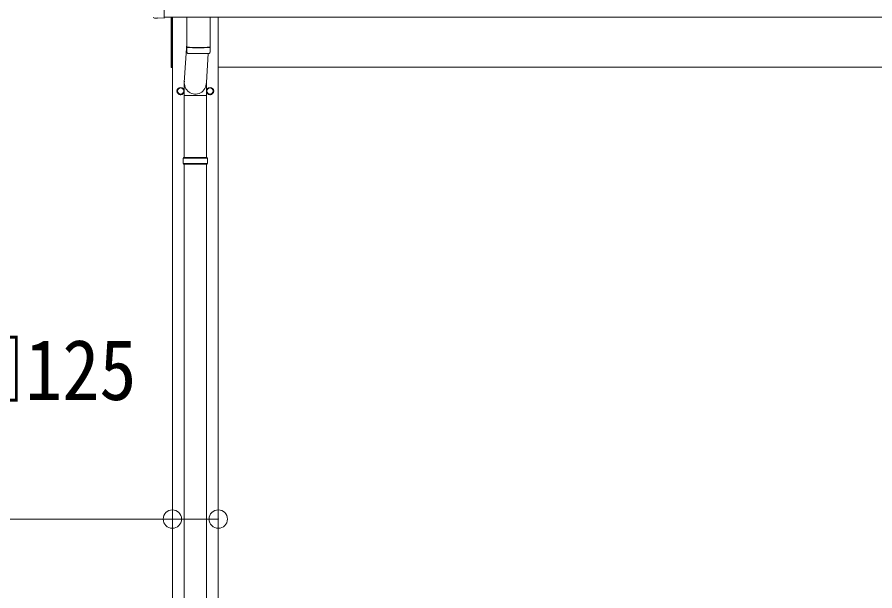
# Model space of a CAD drawing. Units: millimetres at full size, sheet at 1:50; details may follow other scales. Extents: x -14053 to 14053, y -9700 to 9700.
# Drawn here: x -9226 to -6890, y -4096 to -2533 of the extents above; entities that cross this region are included whole.
import ezdxf
from ezdxf.enums import TextEntityAlignment as Align

# ---------------------------------------------------------------- set-up
doc = ezdxf.new("R2010")
doc.units = ezdxf.units.MM
doc.header["$LTSCALE"] = 50
doc.header["$PDMODE"] = 32
doc.header["$PDSIZE"] = 50
for name, color, linetype, lineweight in [('0-1_Defpoints', 4, 'Continuous', 9), ('0-2_TEXT1', 7, 'Continuous', 9), ('0-6_PARTS1', 6, 'Continuous', 9)]:
    doc.layers.add(name, color=color, linetype=linetype, lineweight=lineweight)
doc.styles.add('ＭＳ ゴシック', font='')
doc.styles.get('ＭＳ ゴシック').set_extended_font_data('MS Gothic')

msp = doc.modelspace()

# ---------------------------------------------------------------- linework, layer by layer
at = {"layer": '0-1_Defpoints'}
for p, q in [((-8845.27, -2536.6), (-8852.19, -2536.24)), ((-8825.64, -2533.58), (-2826.64, -2533.58)), ((-8825.64, -2535.6), (-8825.64, -2536.6)), ((-8806.64, -2670.3), (-8806.64, -2533.58)), ((-8804.64, -2533.58), (-8804.64, -2670.3)), ((-8803.64, -2533.58), (-8803.64, -6169.8)), ((-8678.64, -6169.8), (-8678.64, -2533.58)), ((-8804.64, -2670.3), (-8806.64, -2670.3)), ((-8804.64, -2669.8), (-8803.64, -2669.8)), ((-2866.64, -2669.8), (-8678.64, -2669.8)), ((-8772.54, -2734.55), (-8772.64, -2734.55)), ((-8772.54, -2735.05), (-8772.64, -2735.05)), ((-8709.74, -2734.55), (-8709.64, -2734.55)), ((-8709.74, -2735.05), (-8709.64, -2735.05))]:
    msp.add_line(p, q, dxfattribs=at)
for points in [[(-8857.21, -2339.4), (-8825.64, -2337.75), (-8825.64, -2535.6)], [(-8844.53, -2536.33), (-8843.86, -2535.7), (-8825.64, -2536.61)]]:
    msp.add_lwpolyline(points, dxfattribs=at)
for points in [[(-8781.14, -2724.98), (-8789.64, -2729.89), (-8789.64, -2739.7), (-8781.14, -2744.61), (-8772.64, -2739.7), (-8772.64, -2729.89)], [(-8701.14, -2724.98), (-8692.64, -2729.89), (-8692.64, -2739.7), (-8701.14, -2744.61), (-8709.64, -2739.7), (-8709.64, -2729.89)]]:
    msp.add_lwpolyline(points, close=True, dxfattribs=at)
for centre, radius in [((-8781.14, -2734.8), 10), ((-8781.14, -2734.8), 8.5), ((-8701.14, -2734.8), 10), ((-8701.14, -2734.8), 8.5)]:
    msp.add_circle(centre, radius, dxfattribs=at)
for centre, start, end in [((-8781.14, -2734.8), 111.25399, 128.74601), ((-8781.14, -2734.8), 51.25399, 68.74601), ((-8701.14, -2734.8), 111.25399, 128.74601), ((-8701.14, -2734.8), 51.25399, 68.74601), ((-8781.14, -2734.8), 171.25399, 188.74601), ((-8781.14, -2734.8), 231.25399, 248.74601), ((-8781.14, -2734.8), 291.25399, 308.74601), ((-8781.14, -2734.8), 1.66581, 8.74601), ((-8781.14, -2734.8), 351.25399, 358.33419), ((-8701.14, -2734.8), 171.25399, 178.33419), ((-8701.14, -2734.8), 181.66581, 188.74601), ((-8701.14, -2734.8), 231.25399, 248.74601), ((-8701.14, -2734.8), 291.25399, 308.74601), ((-8701.14, -2734.8), 351.25399, 8.74601)]:
    msp.add_arc(centre, 8.6, start, end, dxfattribs=at)
for centre, major_axis, start_param, end_param in [((-8852.03, -2533.24), (-2.18, -2.07), 5.5252311, 7.0411395), ((-8845.22, -2535.6), (-0.727, -0.69), 0.7579542, 1.5707963)]:
    msp.add_ellipse(centre, major_axis=major_axis, ratio=0.9974, start_param=start_param, end_param=end_param, dxfattribs=at)
at = {"layer": '0-2_TEXT1'}
for p, q in [((-8764.64, -2533.58), (-8764.64, -2614.95)), ((-8700.64, -2533.58), (-8700.64, -2614.95)), ((-8764.64, -2605.37), (-8771.2, -2711.84)), ((-8764.44, -2628.93), (-8764.67, -2615.95)), ((-8760.16, -2615.23), (-8760.15, -2616.23)), ((-8705.11, -2615.23), (-8705.13, -2616.23)), ((-8700.61, -2615.95), (-8700.84, -2628.93)), ((-8706.18, -2632.22), (-8711.08, -2711.84)), ((-8771.29, -2746.5), (-8771.29, -2711.84)), ((-8710.99, -2746.5), (-8710.99, -2711.84)), ((-8771.29, -2746.5), (-8741.14, -2746.5)), ((-8771.14, -2746.5), (-8771.14, -2915.8)), ((-8710.99, -2746.5), (-8741.14, -2746.5)), ((-8711.14, -2746.5), (-8711.14, -2915.8)), ((-8708.14, -2917.8), (-8774.14, -2917.8)), ((-8709.14, -2915.8), (-8773.14, -2915.8)), ((-8773.14, -2915.8), (-8773.14, -2917.8)), ((-8709.14, -2915.8), (-8709.14, -2917.8)), ((-8708.14, -2931.8), (-8774.14, -2931.8)), ((-8773.14, -2933.8), (-8773.14, -2931.8)), ((-8709.14, -2933.8), (-8773.14, -2933.8)), ((-8771.14, -2933.8), (-8771.14, -4188.3)), ((-8711.14, -2933.8), (-8711.14, -4188.3)), ((-8709.14, -2933.8), (-8709.14, -2931.8))]:
    msp.add_line(p, q, dxfattribs=at)
for centre, radius, start, end in [((-8732.64, -2135.22), 480.8, 266.18381, 273.81619), ((-8732.64, -2136.22), 480.8, 266.18381, 273.81619), ((-8761.02, -2628.7), 3.43, 183.91307, 262.91645), ((-8732.65, -2113.23), 519.67, 266.82357, 273.17802), ((-8704.26, -2628.7), 3.43, 277.00994, 356.09787), ((-8725.39, -2924.8), 49.25, 171.82876, 180.00002), ((-8756.89, -2924.8), 49.25, 359.99998, 8.17124), ((-8725.39, -2924.8), 49.25, 180.00002, 188.17127), ((-8756.89, -2924.8), 49.25, 351.82873, 359.99998)]:
    msp.add_arc(centre, radius, start, end, dxfattribs=at)
msp.add_ellipse((-8741.14, -2711.84), major_axis=(0, -31.56), ratio=0.952301, start_param=4.5832251, end_param=7.8539816, dxfattribs=at)
at = {"layer": '0-6_PARTS1'}
msp.add_lwpolyline([(-8678.64, -3900.93), (-8803.64, -3900.93), (-9581.55, -3900.93)], dxfattribs=at)
for p in [(-8803.64, -3900.93), (-8678.64, -3900.93)]:
    msp.add_point(p, dxfattribs=at)

# ---------------------------------------------------------------- texts
at = {"layer": '0-6_PARTS1', "color": 7, "style": 'ＭＳ ゴシック', "width": 0.9}
msp.add_text('□125', height=165, dxfattribs=at).set_placement((-9407, -3625.93), align=Align.BOTTOM_LEFT)

doc.saveas('drawing.dxf')
